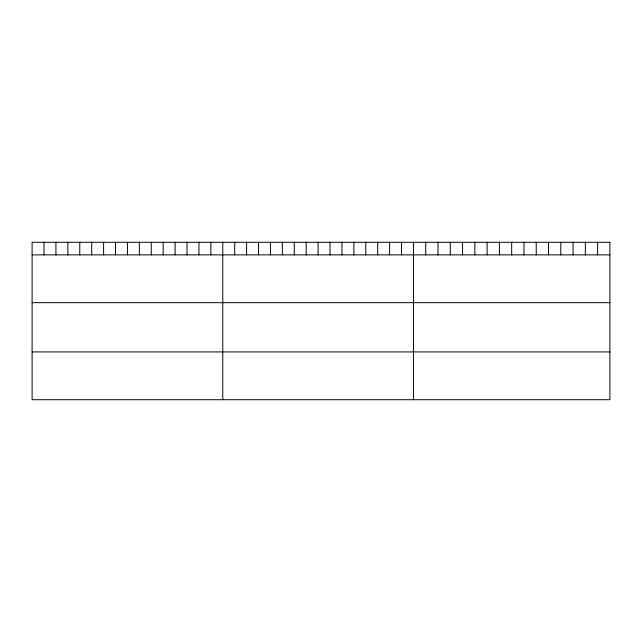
<?xml version="1.0" encoding="UTF-8"?>
<svg xmlns="http://www.w3.org/2000/svg" width="642" height="642" viewBox="0 0 642 642"><rect width="100%" height="100%" fill="white"/><g stroke="black" fill="none" stroke-linecap="round" stroke-linejoin="round"><path stroke-width="0.96" d="M32.1 254.866L609.9 254.866M32.1 302.671L609.9 302.671M32.1 351.92L609.9 351.92M597.622 242.283L597.622 254.866M585.343 242.283L585.343 254.866M573.065 242.283L573.065 254.866M560.787 242.283L560.787 254.866M548.509 242.283L548.509 254.866M536.231 242.283L536.231 254.866M523.952 242.283L523.952 254.866M511.674 242.283L511.674 254.866M499.396 242.283L499.396 254.866M487.118 242.283L487.118 254.866M474.839 242.283L474.839 254.866M462.561 242.283L462.561 254.866M450.283 242.283L450.283 254.866M438.004 242.283L438.004 254.866M425.726 242.283L425.726 254.866M413.448 242.283L413.448 399.717M401.531 242.283L401.531 254.866M389.614 242.283L389.614 254.866M377.697 242.283L377.697 254.866M365.779 242.283L365.779 254.866M353.862 242.283L353.862 254.866M341.945 242.283L341.945 254.866M330.028 242.283L330.028 254.866M318.111 242.283L318.111 254.866M306.194 242.283L306.194 254.866M294.277 242.283L294.277 254.866M282.36 242.283L282.36 254.866M270.442 242.283L270.442 254.866M258.525 242.283L258.525 254.866M246.608 242.283L246.608 254.866M234.691 242.283L234.691 254.866M222.774 242.283L222.774 399.717M210.857 242.283L210.857 254.866M198.94 242.283L198.94 254.866M187.023 242.283L187.023 254.866M175.105 242.283L175.105 254.866M163.188 242.283L163.188 254.866M151.271 242.283L151.271 254.866M139.354 242.283L139.354 254.866M127.437 242.283L127.437 254.866M115.52 242.283L115.52 254.866M103.603 242.283L103.603 254.866M91.686 242.283L91.686 254.866M79.769 242.283L79.769 254.866M67.851 242.283L67.851 254.866M55.934 242.283L55.934 254.866M44.017 242.283L44.017 254.866M609.9 242.283L32.1 242.283L32.1 399.717L609.9 399.717L609.9 242.283"/></g></svg>
